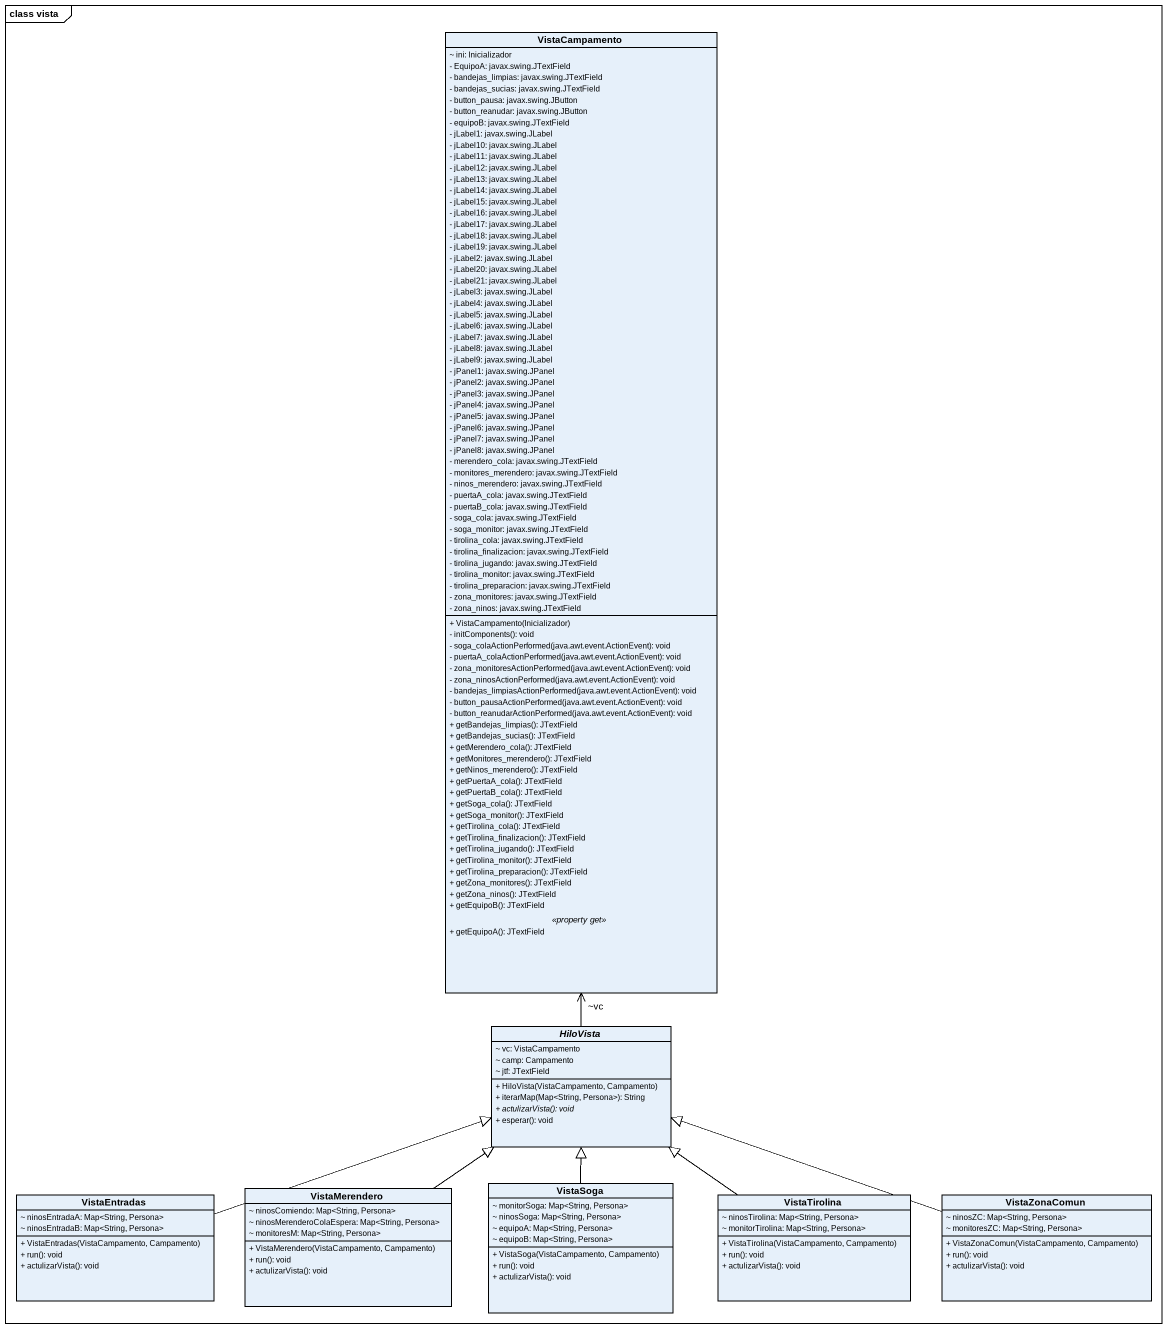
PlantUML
@startuml
mainframe class vista
hide circle
hide empty members
skinparam classAttributeIconSize 0
class VistaCampamento {
  ~ ini: Inicializador
  - EquipoA: javax.swing.JTextField
  - bandejas_limpias: javax.swing.JTextField
  - bandejas_sucias: javax.swing.JTextField
  - button_pausa: javax.swing.JButton
  - button_reanudar: javax.swing.JButton
  - equipoB: javax.swing.JTextField
  - jLabel1: javax.swing.JLabel
  - jLabel10: javax.swing.JLabel
  - jLabel11: javax.swing.JLabel
  - jLabel12: javax.swing.JLabel
  - jLabel13: javax.swing.JLabel
  - jLabel14: javax.swing.JLabel
  - jLabel15: javax.swing.JLabel
  - jLabel16: javax.swing.JLabel
  - jLabel17: javax.swing.JLabel
  - jLabel18: javax.swing.JLabel
  - jLabel19: javax.swing.JLabel
  - jLabel2: javax.swing.JLabel
  - jLabel20: javax.swing.JLabel
  - jLabel21: javax.swing.JLabel
  - jLabel3: javax.swing.JLabel
  - jLabel4: javax.swing.JLabel
  - jLabel5: javax.swing.JLabel
  - jLabel6: javax.swing.JLabel
  - jLabel7: javax.swing.JLabel
  - jLabel8: javax.swing.JLabel
  - jLabel9: javax.swing.JLabel
  - jPanel1: javax.swing.JPanel
  - jPanel2: javax.swing.JPanel
  - jPanel3: javax.swing.JPanel
  - jPanel4: javax.swing.JPanel
  - jPanel5: javax.swing.JPanel
  - jPanel6: javax.swing.JPanel
  - jPanel7: javax.swing.JPanel
  - jPanel8: javax.swing.JPanel
  - merendero_cola: javax.swing.JTextField
  - monitores_merendero: javax.swing.JTextField
  - ninos_merendero: javax.swing.JTextField
  - puertaA_cola: javax.swing.JTextField
  - puertaB_cola: javax.swing.JTextField
  - soga_cola: javax.swing.JTextField
  - soga_monitor: javax.swing.JTextField
  - tirolina_cola: javax.swing.JTextField
  - tirolina_finalizacion: javax.swing.JTextField
  - tirolina_jugando: javax.swing.JTextField
  - tirolina_monitor: javax.swing.JTextField
  - tirolina_preparacion: javax.swing.JTextField
  - zona_monitores: javax.swing.JTextField
  - zona_ninos: javax.swing.JTextField
  --
  + VistaCampamento(Inicializador)
  - initComponents(): void
  - soga_colaActionPerformed(java.awt.event.ActionEvent): void
  - puertaA_colaActionPerformed(java.awt.event.ActionEvent): void
  - zona_monitoresActionPerformed(java.awt.event.ActionEvent): void
  - zona_ninosActionPerformed(java.awt.event.ActionEvent): void
  - bandejas_limpiasActionPerformed(java.awt.event.ActionEvent): void
  - button_pausaActionPerformed(java.awt.event.ActionEvent): void
  - button_reanudarActionPerformed(java.awt.event.ActionEvent): void
  + getBandejas_limpias(): JTextField
  + getBandejas_sucias(): JTextField
  + getMerendero_cola(): JTextField
  + getMonitores_merendero(): JTextField
  + getNinos_merendero(): JTextField
  + getPuertaA_cola(): JTextField
  + getPuertaB_cola(): JTextField
  + getSoga_cola(): JTextField
  + getSoga_monitor(): JTextField
  + getTirolina_cola(): JTextField
  + getTirolina_finalizacion(): JTextField
  + getTirolina_jugando(): JTextField
  + getTirolina_monitor(): JTextField
  + getTirolina_preparacion(): JTextField
  + getZona_monitores(): JTextField
  + getZona_ninos(): JTextField
  + getEquipoB(): JTextField
  .. <<property get>> ..
  + getEquipoA(): JTextField
}
abstract class HiloVista {
  ~ vc: VistaCampamento
  ~ camp: Campamento
  ~ jtf: JTextField
  + HiloVista(VistaCampamento, Campamento)
  + iterarMap(Map<String, Persona>): String
  {abstract} + actulizarVista(): void
  + esperar(): void
}
class VistaEntradas {
  ~ ninosEntradaA: Map<String, Persona>
  ~ ninosEntradaB: Map<String, Persona>
  + VistaEntradas(VistaCampamento, Campamento)
  + run(): void
  + actulizarVista(): void
}
class VistaMerendero {
  ~ ninosComiendo: Map<String, Persona>
  ~ ninosMerenderoColaEspera: Map<String, Persona>
  ~ monitoresM: Map<String, Persona>
  + VistaMerendero(VistaCampamento, Campamento)
  + run(): void
  + actulizarVista(): void
}
class VistaSoga {
  ~ monitorSoga: Map<String, Persona>
  ~ ninosSoga: Map<String, Persona>
  ~ equipoA: Map<String, Persona>
  ~ equipoB: Map<String, Persona>
  + VistaSoga(VistaCampamento, Campamento)
  + run(): void
  + actulizarVista(): void
}
class VistaTirolina {
  ~ ninosTirolina: Map<String, Persona>
  ~ monitorTirolina: Map<String, Persona>
  + VistaTirolina(VistaCampamento, Campamento)
  + run(): void
  + actulizarVista(): void
}
class VistaZonaComun {
  ~ ninosZC: Map<String, Persona>
  ~ monitoresZC: Map<String, Persona>
  + VistaZonaComun(VistaCampamento, Campamento)
  + run(): void
  + actulizarVista(): void
}
HiloVista -up-> "~vc" VistaCampamento
VistaEntradas -right-|> HiloVista
VistaMerendero -up-|> HiloVista
VistaSoga -up-|> HiloVista
VistaTirolina -up-|> HiloVista
VistaZonaComun -left-|> HiloVista
@enduml
